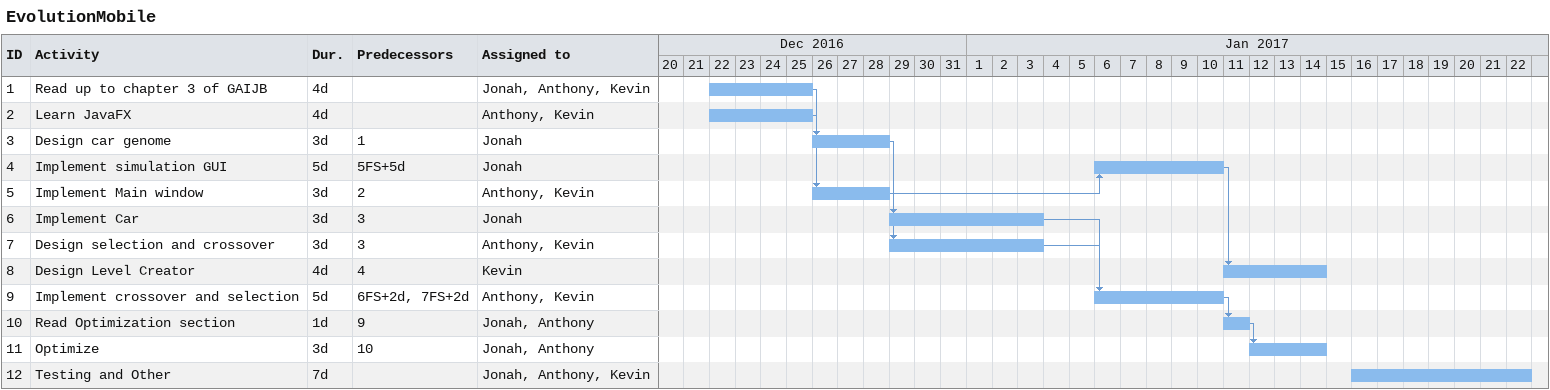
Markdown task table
EvolutionMobile

| ID | Task | Duration | Start | Finish | Predecessors | Resources |
|---|---|---|---|---|---|---|
| 1 | Read up to chapter 3 of GAIJB | 4d | 2016-12-22 | 2016-12-25 |  | Jonah, Anthony, Kevin |
| 2 | Learn JavaFX | 4d | 2016-12-22 | 2016-12-25 |  | Anthony, Kevin |
| 3 | Design car genome | 3d | 2016-12-26 | 2016-12-28 | 1 | Jonah |
| 4 | Implement simulation GUI | 5d | 2017-01-06 | 2017-01-10 | 5FS+5d | Jonah |
| 5 | Implement Main window | 3d | 2016-12-26 | 2016-12-28 | 2 | Anthony, Kevin |
| 6 | Implement Car | 3d | 2016-12-29 | 2017-01-03 | 3 | Jonah |
| 7 | Design selection and crossover | 3d | 2016-12-29 | 2017-01-03 | 3 | Anthony, Kevin |
| 8 | Design Level Creator | 4d | 2017-01-11 | 2017-01-14 | 4 | Kevin |
| 9 | Implement crossover and selection | 5d | 2017-01-06 | 2017-01-10 | 6FS+2d, 7FS+2d | Anthony, Kevin |
| 10 | Read Optimization section | 1d | 2017-01-11 | 2017-01-11 | 9 | Jonah, Anthony |
| 11 | Optimize | 3d | 2017-01-12 | 2017-01-14 | 10 | Jonah, Anthony |
| 12 | Testing and Other | 7d | 2017-01-16 | 2017-01-22 |  | Jonah, Anthony, Kevin |
